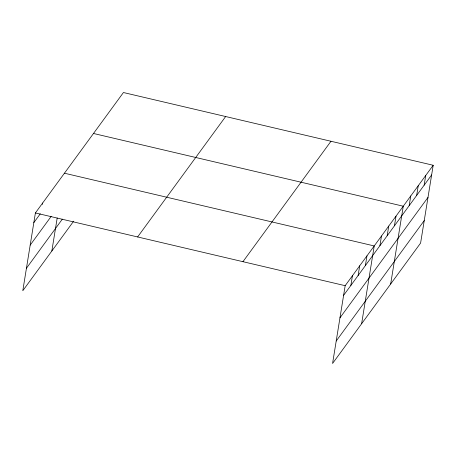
<?xml version="1.0" encoding="UTF-8"?>
<svg xmlns="http://www.w3.org/2000/svg" width="456" height="456" viewBox="0 0 456 456"><rect width="100%" height="100%" fill="white"/><g stroke="black" fill="none" stroke-linecap="round" stroke-linejoin="round"><path stroke-width="0.68" d="M433.2 165.266L345.169 285.69L332.572 363.472L420.603 243.048L433.2 165.266L123.428 92.528L35.397 212.952L22.8 290.734L73.638 221.188M42.436 204.402L42.659 203.017M51.847 250.994L57.194 217.996M350.863 285.433L352.431 275.755M358.125 275.498L359.693 265.82M365.387 265.563L366.955 255.884M361.619 323.731L374.222 245.949L64.45 173.212M379.916 245.693L381.484 236.014M387.178 235.758L388.746 226.079M394.44 225.823L396.007 216.144M390.672 283.991L403.269 206.209L93.497 133.477M409.186 205.656L410.753 195.972M416.664 195.419L418.237 185.74M424.148 185.182L425.716 175.503M33.829 222.636L40.288 213.801M30.187 245.106L51.169 216.406M26.442 268.259L62.347 219.136M137.621 236.955L225.652 116.531M242.945 261.687L330.976 141.263M343.602 295.368L431.632 174.944M339.959 317.843L427.99 197.419M336.214 340.997L424.24 220.573M35.397 212.952L345.169 285.69"/></g></svg>
